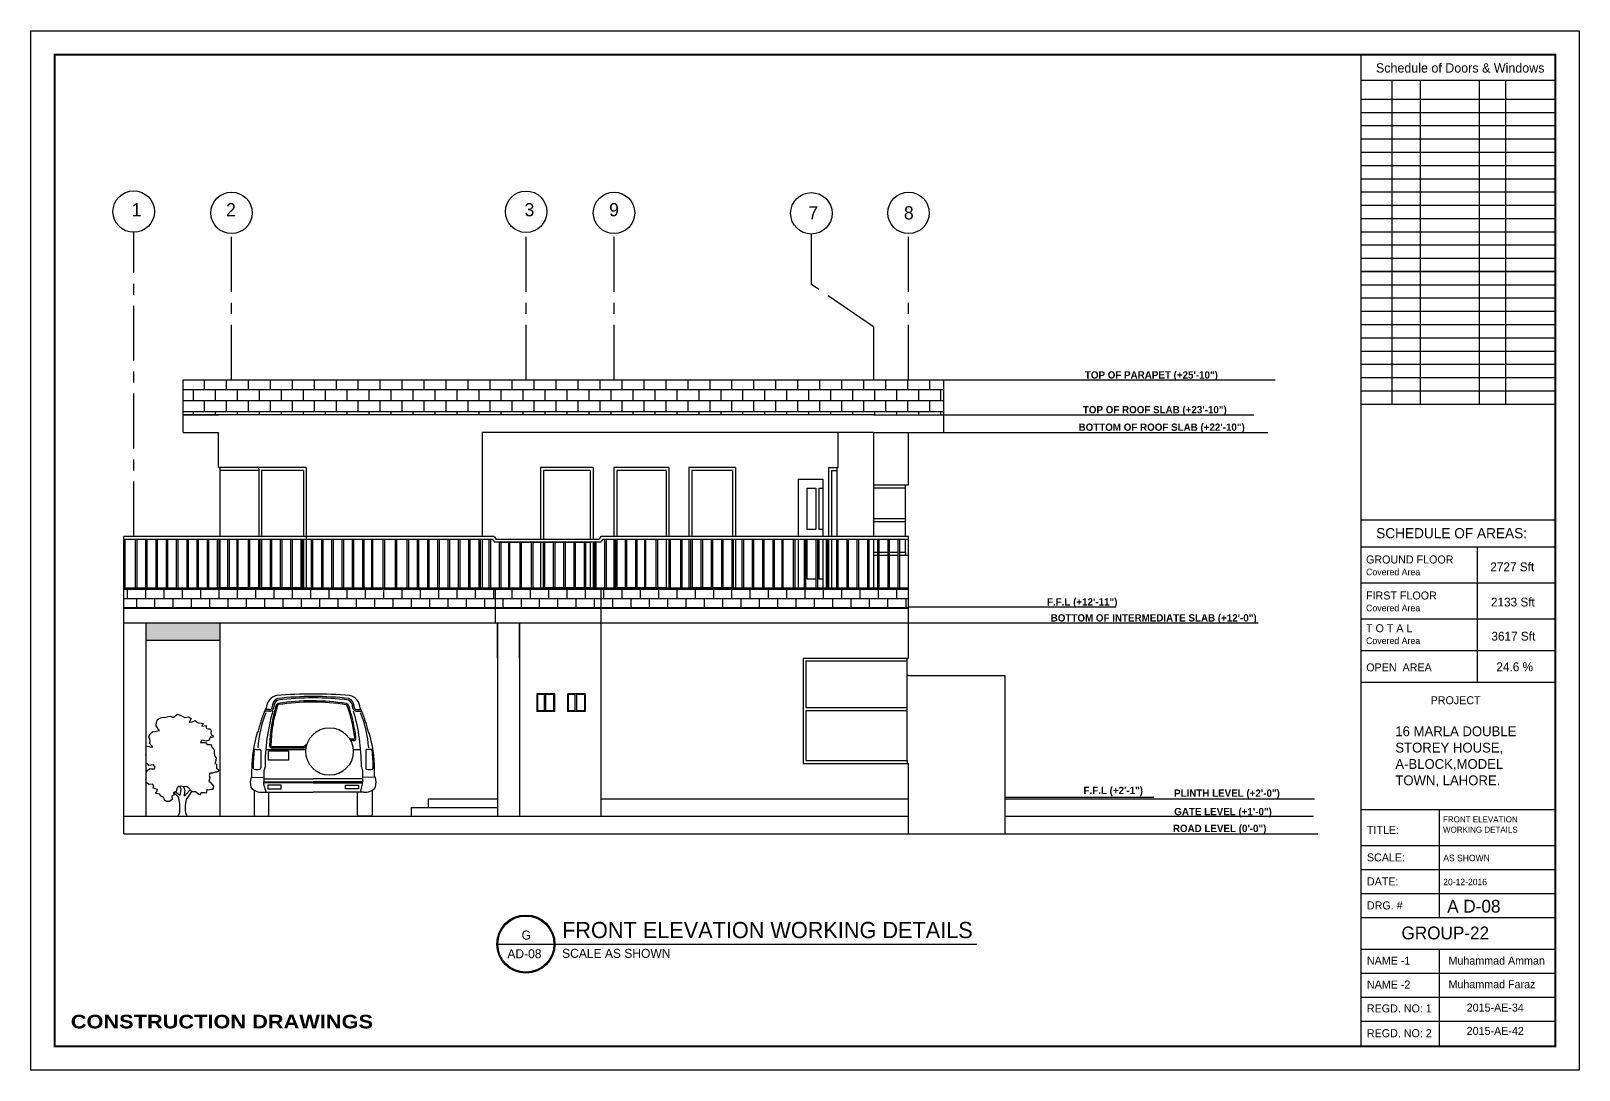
# Model space of a CAD drawing. Extents: x 10753 to 18704, y -5361 to 1140.
# Drawn here: x 10753 to 11810, y -5361 to -4652 of the extents above; entities that cross this region are included whole.
import ezdxf
from ezdxf.enums import TextEntityAlignment as Align

# ---------------------------------------------------------------- set-up
doc = ezdxf.new("R2010")
doc.units = 0
doc.header["$LTSCALE"] = 30
doc.header["$MEASUREMENT"] = 0
doc.linetypes.add('CENTER', pattern=[2, 1.25, -0.25, 0.25, -0.25])
doc.layers.get('0').update_dxf_attribs({"linetype": 'CONTINUOUS'})
for name, color, linetype in [('DIM', 6, 'CONTINUOUS'), ('DOOR', 4, 'CONTINUOUS'), ('DW', 60, 'CONTINUOUS'), ('furniture', 9, 'CONTINUOUS'), ('LAYER2', 132, 'CONTINUOUS'), ('P02', 7, 'CONTINUOUS'), ('SEAL', 1, 'CONTINUOUS'), ('SLINE', 3, 'CONTINUOUS'), ('WALL', 2, 'CONTINUOUS'), ('WINDOW', 5, 'CONTINUOUS'), ('WL', 9, 'CONTINUOUS'), ('XL', 4, 'CENTER')]:
    doc.layers.add(name, color=color, linetype=linetype)
doc.styles.add('EE', font='eurr____.ttf')
doc.styles.add('ROMAND', font='stylu.ttf', dxfattribs={"height": 2})
doc.styles.add('SEAL TEXT', font='stylu.ttf', dxfattribs={"height": 6})
doc.styles.add('SMALL-DIM', font='stylu.ttf', dxfattribs={"height": 2})
doc.styles.add('STYLE3', font='ariblk.ttf', dxfattribs={"height": 1})
doc.styles.add('Work Dim', font='stylu.ttf', dxfattribs={"height": 4})

msp = doc.modelspace()

# ---------------------------------------------------------------- hatches: boundary and pattern name
at = {"layer": 'DW'}
h = msp.add_hatch(dxfattribs=at)
h.set_pattern_fill('BRICK', color=0, scale=30)
h.set_pattern_definition([(0, (-2380.963, -6314.268), (0, 7.5), []), (90, (-2380.963, -6314.268), (-15, 9e-16), [7.5, -7.5]), (90, (-2373.463, -6314.268), (-15, 9e-16), [-7.5, 7.5])])
h.paths.add_polyline_path([(10857.04458, -4890.00771), (10857.04458, -4914.00771), (10881.04458, -4914.00771), (11304.00308, -4914.00771), (11328.04458, -4914.00771), (11352.04458, -4914.00771), (11376.04458, -4914.00771), (11376.04458, -4890.00771), (11352.04458, -4890.00771)])
h = msp.add_hatch(dxfattribs=at)
h.set_pattern_fill('BRICK', color=0, scale=25)
h.set_pattern_definition([(0, (-2380.9626, -6314.268), (0, 6.25), []), (90, (-2380.963, -6314.268), (-12.5, 8e-16), [6.25, -6.25]), (90, (-2374.713, -6314.268), (-12.5, 8e-16), [-6.25, 6.25])])
h.paths.add_polyline_path([(11070.04458, -5032.00771), (10816.54458, -5032.00771), (10816.54458, -5046.00771), (11070.04458, -5046.00771)])
h.paths.add_polyline_path([(11142.04458, -5032.00771), (11070.04458, -5032.00771), (11070.04458, -5046.00771), (11142.04458, -5046.00771)])
h.paths.add_polyline_path([(11352.04458, -5032.00771), (11142.04458, -5032.00771), (11142.04458, -5046.00771), (11352.04458, -5046.00771)])
h = msp.add_hatch(color=4, dxfattribs=at)
h.dxf.hatch_style = 1
h.paths.add_polyline_path([(10831.54458, -5056.00771), (10831.54458, -5068.00771), (10882.04458, -5068.00771), (10882.04458, -5056.00771)])

# ---------------------------------------------------------------- linework, layer by layer
msp.add_line((10882.04458, -5068.00771), (10831.54458, -5068.00771))
at = {"layer": 'DIM'}
for p, q in [((11376.04458, -4890.01221), (11602.11509, -4890.01221)), ((11376.04458, -4914.01221), (11587.54963, -4914.01221)), ((11376.04458, -4926.00665), (11597.10816, -4926.01221)), ((11352.04458, -5045.01221), (11493.48249, -5045.01221)), ((11352.04458, -5056.01221), (11525.16956, -5056.01221)), ((11525.16956, -5056.01221), (11590.67801, -5056.01221)), ((11418.04458, -5175.01221), (11519.46421, -5175.01221)), ((11418.04458, -5176.01221), (11628.97698, -5176.01221)), ((11418.04458, -5188.01371), (11628.39823, -5188.01371)), ((11418.04458, -5200.00771), (11631.2872, -5200.01221))]:
    msp.add_line(p, q, dxfattribs=at)
at = {"layer": 'DOOR'}
for p, q in [((11276.71657, -4958.00771), (11293.60947, -4958.00771)), ((11276.71657, -4958.00771), (11276.71657, -4997.00771)), ((11282.71657, -4964.00771), (11288.74337, -4964.00771)), ((11282.71657, -4964.00771), (11282.71657, -4992.00771)), ((11288.74337, -4964.00771), (11288.74337, -4992.00771)), ((11290.74337, -4964.00771), (11293.60947, -4964.00771)), ((11290.74337, -4964.00771), (11290.74337, -4992.00771)), ((11293.60947, -4958.00771), (11293.60947, -4997.00771)), ((11282.71657, -4992.00771), (11288.74337, -4992.00771)), ((11290.74337, -4992.00771), (11293.60947, -4992.00771)), ((11276.71657, -4999.00771), (11276.71657, -5032.00771)), ((11282.71657, -4999.00771), (11282.71657, -5026.00771)), ((11288.74337, -4999.00771), (11288.74337, -5026.00771)), ((11290.74337, -4999.00771), (11290.74337, -5026.00771)), ((11293.60947, -4999.00771), (11293.60947, -5032.00771)), ((11282.71657, -5026.00771), (11288.74337, -5026.00771)), ((11290.74337, -5026.00771), (11293.60947, -5026.00771))]:
    msp.add_line(p, q, dxfattribs=at)
at = {"layer": 'DOOR', "color": 3}
for centre in [(10823.27282, -4775.26707), (10890.04458, -4776.14526), (11091.04458, -4775.38177), (11151.04458, -4776.14526), (11285.71815, -4776.44878), (11352.04458, -4776.14526)]:
    msp.add_circle(centre, 14.14027, dxfattribs=at)
at = {"layer": 'DW', "color": 60}
for p, q in [((10857.04458, -4890.00771), (11352.04458, -4890.00771)), ((10857.04458, -4926.00771), (10857.04458, -4890.00771)), ((11376.04458, -4926.00771), (11376.04458, -4890.00771)), ((11304.00308, -4914.00771), (10857.04458, -4914.00771)), ((11328.04458, -4914.00771), (11304.00308, -4914.00771)), ((11328.04458, -4914.00771), (11352.04458, -4914.00771)), ((11352.04458, -4914.00771), (11376.04458, -4914.00771)), ((10857.04458, -4926.00771), (10881.04458, -4926.00771)), ((10881.04458, -4950.00771), (10881.04458, -4926.00771)), ((11061.06484, -4926.00771), (11061.06484, -4997.00771)), ((11304.00308, -4926.00771), (11061.06484, -4926.00771)), ((11304.00308, -4950.00771), (11304.00308, -4926.00771)), ((11328.04458, -4926.00771), (11304.00308, -4926.00771)), ((11328.04458, -4926.00771), (11328.04458, -4997.00771)), ((11328.04458, -4926.00771), (11352.04458, -4926.00771)), ((11352.04458, -4926.00771), (11376.04458, -4926.00771)), ((11352.04458, -4962.00771), (11352.04458, -4926.00771)), ((10941.04458, -4950.00771), (10881.04458, -4950.00771)), ((10941.04458, -4950.00771), (10941.04458, -5032.00771)), ((10816.54458, -5056.00771), (10816.54458, -5032.00771)), ((11070.04458, -5032.00771), (11070.04458, -5050.90194)), ((11142.04458, -5032.00771), (11142.04458, -5056.00771)), ((10816.54458, -5200.00771), (10816.54458, -5056.00771)), ((10816.54458, -5056.00771), (11352.04458, -5056.00771)), ((10831.54458, -5056.00771), (10831.54458, -5188.00771)), ((10882.04458, -5056.00771), (10882.04458, -5188.00771)), ((11070.04458, -5050.90194), (11070.04458, -5056.00771)), ((11071.55307, -5056.00771), (11071.55307, -5188.00771)), ((11071.55307, -5080.00771), (11071.55307, -5056.00771)), ((11086.54458, -5056.00771), (11086.54458, -5188.00771)), ((11086.54458, -5080.00771), (11086.54458, -5056.00771)), ((11142.04458, -5056.00771), (11142.04458, -5080.00771)), ((11352.04458, -5080.00771), (11352.04458, -5056.00771)), ((11142.04458, -5068.00771), (11142.04458, -5188.00771)), ((11280.04458, -5080.00771), (11352.04458, -5080.00771)), ((11280.04458, -5080.00771), (11280.04458, -5140.00771)), ((11352.04458, -5092.00771), (11418.04458, -5092.00771)), ((11418.04458, -5200.00771), (11418.04458, -5092.00771)), ((11280.04458, -5152.00771), (11352.04458, -5152.00771)), ((11351.04458, -5150.00771), (11351.04458, -5152.00771)), ((11352.04458, -5200.00771), (11352.04458, -5152.00771)), ((11024.52063, -5176.00771), (11071.55307, -5176.00771)), ((11024.52063, -5182.00771), (11024.52063, -5176.00771)), ((11142.04458, -5176.00771), (11352.04458, -5176.00771)), ((11012.6025, -5182.00771), (11071.55307, -5182.00771)), ((11012.6025, -5182.00771), (11012.6025, -5188.00771)), ((10816.54458, -5188.00771), (11352.04458, -5188.00771)), ((10816.54458, -5200.00771), (11418.04458, -5200.00771))]:
    msp.add_line(p, q, dxfattribs=at)
at = {"layer": 'DW', "color": 2}
for p, q in [((11352.04458, -4890.00771), (11376.04458, -4890.00771)), ((10857.04458, -4914.00771), (10881.04458, -4914.00771)), ((11297.43838, -4950.00771), (11297.43838, -4997.00771)), ((11297.43838, -4950.00771), (11304.00308, -4950.00771)), ((11352.04458, -4962.00771), (11328.04458, -4962.00771)), ((11061.06484, -4999.00771), (11061.06484, -5032.00771)), ((11102.84841, -5001.00771), (11102.84841, -5032.00771)), ((11188.54927, -4999.00771), (11188.54927, -5032.00771)), ((11231.99818, -4999.00771), (11231.99818, -5032.00771)), ((11233.99818, -4999.00771), (11233.99818, -5032.00771)), ((11297.43838, -4999.00771), (11297.43838, -5032.00771)), ((11328.04458, -4999.00771), (11328.04458, -5032.00771)), ((11331.04962, -5010.00771), (11328.04458, -5010.00771)), ((11338.04962, -5010.00771), (11332.04962, -5010.00771)), ((11345.04962, -5010.00771), (11339.04962, -5010.00771)), ((11352.04458, -5010.00771), (11346.04962, -5010.00771)), ((11352.04458, -5056.00771), (11352.04458, -5010.00771)), ((10816.54458, -5032.00771), (11352.04458, -5032.00771)), ((10908.54458, -5032.00771), (10882.04458, -5032.00771)), ((10939.04458, -5032.00771), (10910.54458, -5032.00771)), ((11134.69502, -5032.00771), (11102.84841, -5032.00771)), ((11186.54927, -5032.00771), (11153.00221, -5032.00771)), ((11231.99818, -5032.00771), (11204.06038, -5032.00771)), ((11299.43838, -5032.00771), (11303.00308, -5032.00771)), ((10816.54458, -5046.00771), (11352.04458, -5046.00771)), ((11280.04458, -5140.00771), (11280.04458, -5152.00771))]:
    msp.add_line(p, q, dxfattribs=at)
at = {"layer": 'DW'}
msp.add_line((11352.04458, -5092.00771), (11351.04458, -5092.00771), dxfattribs=at)
at = {"layer": 'furniture'}
for p, q in [((10912.45835, -5116.44421), (10913.66949, -5114.17065)), ((10915.96581, -5116.16978), (10912.60454, -5116.16978)), ((10916.04202, -5115.15474), (10913.14526, -5115.15474)), ((10975.47092, -5115.15474), (10978.36768, -5115.15474)), ((10975.54713, -5116.16978), (10978.9084, -5116.16978)), ((10979.05459, -5116.44421), (10977.84345, -5114.17065)), ((10907.5471, -5131.33953), (10908.08261, -5130.60626)), ((10983.96584, -5131.33953), (10983.43033, -5130.60626)), ((10906.52884, -5142.42107), (10909.27485, -5142.42107)), ((10909.91785, -5143.24225), (10909.91785, -5155.05396)), ((10913.36746, -5142.42107), (10940.78971, -5142.42107)), ((10915.2596, -5143.30634), (10928.94126, -5143.30634)), ((10915.2596, -5149.66941), (10915.2596, -5143.30634)), ((10939.0647, -5140.65566), (10917.70618, -5140.65566)), ((10939.0647, -5141.50152), (10917.70618, -5141.50152)), ((10928.94126, -5143.30634), (10928.94126, -5149.66941)), ((10941.55649, -5138.70455), (10939.63066, -5140.43842)), ((10941.13215, -5140.22477), (10940.19663, -5141.06704)), ((10973.24767, -5135.49284), (10970.79029, -5135.49284)), ((10973.24768, -5136.3387), (10971.2633, -5136.3387)), ((10973.03164, -5142.42107), (10978.14547, -5142.42107)), ((10981.59509, -5143.24225), (10981.59509, -5155.05396)), ((10984.9841, -5142.42107), (10982.23809, -5142.42107)), ((10912.86296, -5154.20977), (10912.05023, -5157.05885)), ((10928.94126, -5149.66941), (10915.2596, -5149.66941)), ((10978.64998, -5154.20977), (10979.46271, -5157.05885)), ((10903.32869, -5161.40345), (10912.05023, -5161.45227)), ((10903.9348, -5161.45227), (10903.9348, -5155.89101)), ((10912.05023, -5157.05885), (10912.05023, -5162.10593)), ((10912.05023, -5162.10593), (10912.05023, -5164.43817)), ((10912.05023, -5162.57699), (10945.75647, -5162.57699)), ((10912.12121, -5166.19498), (10912.05023, -5164.43817)), ((10912.05023, -5164.43817), (10945.75647, -5164.43817)), ((10945.75647, -5165.10665), (10912.05023, -5165.10665)), ((10979.46271, -5162.57699), (10945.75647, -5162.57699)), ((10979.46271, -5164.43817), (10945.75647, -5164.43817)), ((10945.75647, -5165.10665), (10979.46271, -5165.10665)), ((10979.39173, -5166.19498), (10979.46271, -5164.43817)), ((10979.46271, -5157.05885), (10979.46271, -5162.10593)), ((10988.18425, -5161.40345), (10979.46271, -5161.45227)), ((10979.46271, -5162.10593), (10979.46271, -5164.43817)), ((10987.57814, -5161.45227), (10987.57814, -5155.89101)), ((10905.45667, -5170.13736), (10905.45667, -5186.99267)), ((10911.41505, -5171.54785), (10945.75647, -5171.54785)), ((10913.56501, -5171.54785), (10912.12121, -5166.19498)), ((10923.80096, -5166.86022), (10914.89231, -5166.86022)), ((10914.89231, -5166.86022), (10914.89231, -5169.18506)), ((10914.89231, -5169.18506), (10923.80096, -5169.18506)), ((10915.51936, -5186.99267), (10915.51936, -5171.54785)), ((10923.80096, -5169.18506), (10923.80096, -5166.86022)), ((10980.09789, -5171.54785), (10945.75647, -5171.54785)), ((10967.71197, -5166.86022), (10976.62063, -5166.86022)), ((10967.71197, -5169.18506), (10967.71197, -5166.86022)), ((10976.62063, -5169.18506), (10967.71197, -5169.18506)), ((10975.99357, -5186.99267), (10975.99357, -5171.54785)), ((10976.62063, -5166.86022), (10976.62063, -5169.18506)), ((10977.94793, -5171.54785), (10979.39173, -5166.19498)), ((10986.05627, -5170.13736), (10986.05627, -5186.99267)), ((10906.47171, -5188.00771), (10914.50433, -5188.00771)), ((10985.04123, -5188.00771), (10977.00861, -5188.00771))]:
    msp.add_line(p, q, dxfattribs=at)
msp.add_circle((10956.91068, -5143.80971), 16.18066, dxfattribs=at)
for centre, radius, start, end in [((10922.6623, -5114.48576), 8.99833, 101.276046, 177.993144), ((11013.64828, -5141.72995), 97.65304, 162.375529, 178.853449), ((11013.64828, -5141.72995), 96.80718, 162.375529, 178.85345), ((10923.77997, -5113.15083), 5.95009, 113.329719, 182.574567), ((10923.77997, -5113.15083), 4.93506, 114.974471, 182.114875), ((10922.19125, -5112.67508), 1.69173, 98.876945, 162.375529), ((10941.75178, -5317.75177), 213.11292, 88.916151, 95.614263), ((10922.19125, -5112.67508), 0.84586, 98.87692799, 162.375529), ((10946.11597, -5317.57914), 211.33938, 90.089626, 96.709622), ((10946.11597, -5317.57914), 210.32435, 90.089626, 96.66735), ((10944.77146, -5257.24989), 148.01925, 80.792038, 98.876945), ((10944.77146, -5257.24989), 147.17338, 80.79204, 98.876944), ((10945.39697, -5317.57914), 210.32435, 83.33265, 89.910374), ((10945.39697, -5317.57914), 211.33938, 83.290378, 89.910374), ((10949.76116, -5317.75177), 213.11292, 84.385737, 91.083849), ((10968.18655, -5112.80794), 0.84586, 18.995504, 80.792201), ((10968.18655, -5112.80794), 1.69173, 18.995666, 80.791925), ((10865.90774, -5148.01671), 109.01523, 7.099913, 18.995665), ((10865.90774, -5148.01671), 109.8611, 7.099912, 18.995666), ((10967.73297, -5113.15083), 4.93506, 357.885125, 65.025529), ((10967.73297, -5113.15083), 5.95009, 357.425433, 66.670281), ((10968.85064, -5114.48576), 8.99833, 2.006856, 78.723954), ((10986.022, -5146.60472), 78.29847, 158.094826, 176.164364), ((11008.12062, -5153.75865), 102.68222, 158.691014, 166.969119), ((11052.05291, -5154.26135), 139.18996, 164.128311, 179.978767), ((10916.30562, -5113.63223), 2.5602, 262.372667, 6.713087), ((10916.30562, -5113.63223), 1.54516, 260.177236, 7.965534), ((10975.20731, -5113.63223), 2.5602, 173.286913, 277.627333), ((10839.46003, -5154.26135), 139.18996, 0.021233, 15.871689), ((10975.20731, -5113.63223), 1.54516, 172.034466, 279.822764), ((10905.49094, -5146.60472), 78.29847, 3.835636, 21.905174), ((10883.39232, -5153.75865), 102.68222, 13.030881, 21.308986), ((10985.85, -5155.40186), 81.91666, 162.917909, 180.342138), ((10905.66294, -5155.40186), 81.91666, 359.657862, 17.082091), ((11011.64104, -5155.59833), 106.8833, 173.308371, 179.688266), ((10906.32597, -5143.24225), 0.84586, 76.123426, 173.308565), ((10909.07199, -5143.24225), 0.84586, 0, 76.123426), ((10917.70618, -5139.80979), 1.69173, 178.853384, 270), ((10917.70618, -5139.80979), 0.84586, 178.853438, 270), ((10939.0647, -5139.80979), 0.84586, 270.000006, 311.99751001), ((10939.0647, -5139.80979), 1.69173, 270, 311.997504), ((10973.24768, -5134.64698), 0.84586, 269.999902, 7.099913), ((10973.24768, -5134.64698), 1.69173, 270, 7.099844), ((10982.44095, -5143.24225), 0.84586, 103.876574, 180), ((10985.18697, -5143.24225), 0.84586, 6.691435, 103.876574), ((10879.87189, -5155.59833), 106.8833, 0.311734, 6.691629), ((10905.60518, -5155.0214), 0.84586, 179.688266, 251.073132), ((10909.07199, -5155.05396), 0.84586, 287.850672, 0), ((10982.44095, -5155.05396), 0.84586, 180, 252.149328), ((10985.90776, -5155.0214), 0.84586, 288.926868, 0.311734), ((10915.72903, -5164.97182), 12.90355, 163.946106, 193.914923), ((10907.38756, -5149.82347), 6.3409, 251.073125, 287.850665), ((10984.12538, -5149.82347), 6.3409, 252.149335, 288.926875), ((10975.78391, -5164.97182), 12.90355, 346.085077, 16.053894), ((10910.42177, -5162.45349), 9.14844, 217.91293, 276.23311), ((10981.09117, -5162.45349), 9.14844, 263.76689, 322.08707), ((10906.47171, -5186.99267), 1.01504, 180, 270), ((10914.50433, -5186.99267), 1.01504, 270, 0), ((10977.00861, -5186.99267), 1.01504, 180, 270), ((10985.04123, -5186.99267), 1.01504, 270, 0)]:
    msp.add_arc(centre, radius, start, end, dxfattribs=at)
at = {"layer": 'LAYER2', "color": 3}
for p, q in [((10908.54598, -4997.00771), (10816.54458, -4997.00771)), ((10816.54458, -4999.00771), (10816.54458, -4997.00771)), ((10908.54598, -4999.00771), (10816.54458, -4999.00771)), ((10816.54458, -5032.00771), (10816.54458, -4999.00771)), ((10817.54458, -5032.00771), (10817.54458, -4999.00771)), ((10824.54458, -5032.00771), (10824.54458, -4999.00771)), ((10825.54458, -5032.00771), (10825.54458, -4999.00771)), ((10831.54458, -5032.00771), (10831.54458, -4999.00771)), ((10832.54458, -5032.00771), (10832.54458, -4999.00771)), ((10838.54458, -5032.00771), (10838.54458, -4999.00771)), ((10839.54458, -5032.00771), (10839.54458, -4999.00771)), ((10845.54458, -5032.00771), (10845.54458, -4999.00771)), ((10846.54458, -5032.00771), (10846.54458, -4999.00771)), ((10852.54458, -5032.00771), (10852.54458, -4999.00771)), ((10853.54458, -5032.00771), (10853.54458, -4999.00771)), ((10859.63408, -5032.00771), (10859.63408, -4999.00771)), ((10860.63408, -5032.00771), (10860.63408, -4999.00771)), ((10866.54458, -5032.00771), (10866.54458, -4999.00771)), ((10867.54458, -5032.00771), (10867.54458, -4999.00771)), ((10873.54458, -5032.00771), (10873.54458, -4999.00771)), ((10874.54458, -5032.00771), (10874.54458, -4999.00771)), ((10880.54458, -5032.00771), (10880.54458, -4999.00771)), ((10881.54458, -5032.00771), (10881.54458, -4999.00771)), ((10887.54458, -5032.00771), (10887.54458, -4999.00771)), ((10888.54458, -5032.00771), (10888.54458, -4999.00771)), ((10893.61601, -4999.00771), (10893.61601, -5032.00771)), ((10894.54458, -5032.00771), (10894.54458, -4999.00771)), ((10901.54458, -5032.00771), (10901.54458, -4999.00771)), ((10902.54458, -5032.00771), (10902.54458, -4999.00771)), ((11061.06624, -4997.00771), (10908.54598, -4997.00771)), ((10908.54598, -4999.00771), (10908.54598, -5032.00771)), ((11001.9172, -4999.00771), (10908.54598, -4999.00771)), ((10909.54598, -5032.00771), (10909.54598, -4999.00771)), ((10910.54458, -4999.00771), (10910.54458, -5032.00771)), ((10916.54598, -5032.00771), (10916.54598, -4999.00771)), ((10917.54598, -5032.00771), (10917.54598, -4999.00771)), ((10923.54598, -5032.00771), (10923.54598, -4999.00771)), ((10924.54598, -5032.00771), (10924.54598, -4999.00771)), ((10930.54598, -5032.00771), (10930.54598, -4999.00771)), ((10931.54598, -5032.00771), (10931.54598, -4999.00771)), ((10937.54598, -5032.00771), (10937.54598, -4999.00771)), ((10938.54598, -5032.00771), (10938.54598, -4999.00771)), ((10944.54598, -5032.00771), (10944.54598, -4999.00771)), ((10945.54598, -5032.00771), (10945.54598, -4999.00771)), ((10951.63548, -5032.00771), (10951.63548, -4999.00771)), ((10952.63548, -5032.00771), (10952.63548, -4999.00771)), ((10958.54598, -5032.00771), (10958.54598, -4999.00771)), ((10959.54598, -5032.00771), (10959.54598, -4999.00771)), ((10965.54598, -5032.00771), (10965.54598, -4999.00771)), ((10966.54598, -5032.00771), (10966.54598, -4999.00771)), ((10972.54598, -5032.00771), (10972.54598, -4999.00771)), ((10973.54598, -5032.00771), (10973.54598, -4999.00771)), ((10979.54598, -5032.00771), (10979.54598, -4999.00771)), ((10980.54598, -5032.00771), (10980.54598, -4999.00771)), ((10985.61741, -4999.00771), (10985.61741, -5032.00771)), ((10986.54598, -5032.00771), (10986.54598, -4999.00771)), ((10993.54598, -5032.00771), (10993.54598, -4999.00771)), ((10994.54598, -5032.00771), (10994.54598, -4999.00771)), ((11069.30789, -4997.00771), (11001.9172, -4997.00771)), ((11068.19897, -4999.00771), (11001.9172, -4999.00771)), ((11001.9172, -5032.00771), (11001.9172, -4999.00771)), ((11002.9172, -5032.00771), (11002.9172, -4999.00771)), ((11009.9172, -5032.00771), (11009.9172, -4999.00771)), ((11010.9172, -5032.00771), (11010.9172, -4999.00771)), ((11016.9172, -5032.00771), (11016.9172, -4999.00771)), ((11017.9172, -5032.00771), (11017.9172, -4999.00771)), ((11023.9172, -5032.00771), (11023.9172, -4999.00771)), ((11024.9172, -5032.00771), (11024.9172, -4999.00771)), ((11030.9172, -5032.00771), (11030.9172, -4999.00771)), ((11031.9172, -5032.00771), (11031.9172, -4999.00771)), ((11037.9172, -5032.00771), (11037.9172, -4999.00771)), ((11038.9172, -5032.00771), (11038.9172, -4999.00771)), ((11045.00669, -5032.00771), (11045.00669, -4999.00771)), ((11046.00669, -5032.00771), (11046.00669, -4999.00771)), ((11051.9172, -5032.00771), (11051.9172, -4999.00771)), ((11052.9172, -5032.00771), (11052.9172, -4999.00771)), ((11058.9172, -5032.00771), (11058.9172, -4999.00771)), ((11059.9172, -5032.00771), (11059.9172, -4999.00771)), ((11065.9172, -5032.00771), (11065.9172, -4999.00771)), ((11066.9172, -5032.00771), (11066.9172, -4999.00771)), ((11068.19897, -4999.00771), (11068.86065, -5000.06715)), ((11068.86065, -5000.06715), (11069.44807, -5001.00771)), ((11069.30789, -4997.00771), (11070.55699, -4999.00771)), ((11141.90581, -5001.00771), (11069.44807, -5001.00771)), ((11140.79689, -4999.00771), (11070.55699, -4999.00771)), ((11072.9172, -5032.00771), (11072.9172, -5001.00771)), ((11072.9172, -5001.00771), (11134.69642, -5001.00771)), ((11073.9172, -5032.00771), (11073.9172, -5001.00771)), ((11078.98862, -5001.00771), (11078.98862, -5032.00771)), ((11079.9172, -5032.00771), (11079.9172, -5001.00771)), ((11086.9172, -5032.00771), (11086.9172, -5001.00771)), ((11087.9172, -5032.00771), (11087.9172, -5001.00771)), ((11094.83376, -5032.00771), (11094.83376, -5001.00771)), ((11095.83376, -5032.00771), (11095.83376, -5001.00771)), ((11102.83376, -5032.00771), (11102.83376, -5001.00771)), ((11103.83376, -5032.00771), (11103.83376, -5001.00771)), ((11109.83376, -5032.00771), (11109.83376, -5001.00771)), ((11110.83376, -5032.00771), (11110.83376, -5001.00771)), ((11116.83376, -5032.00771), (11116.83376, -5001.00771)), ((11117.83376, -5032.00771), (11117.83376, -5001.00771)), ((11123.83376, -5032.00771), (11123.83376, -5001.00771)), ((11124.83376, -5032.00771), (11124.83376, -5001.00771)), ((11130.83376, -5032.00771), (11130.83376, -5001.00771)), ((11131.83376, -5032.00771), (11131.83376, -5001.00771)), ((11137.92326, -5032.00771), (11137.92326, -5001.00771)), ((11138.92326, -5032.00771), (11138.92326, -5001.00771)), ((11142.04598, -4997.00771), (11140.79689, -4999.00771)), ((11142.49323, -5000.06715), (11141.90581, -5001.00771)), ((11188.55067, -4997.00771), (11142.04598, -4997.00771)), ((11143.1549, -4999.00771), (11142.49323, -5000.06715)), ((11188.55067, -4999.00771), (11143.1549, -4999.00771)), ((11144.83376, -5032.00771), (11144.83376, -4999.00771)), ((11145.83376, -5032.00771), (11145.83376, -4999.00771)), ((11151.83376, -5032.00771), (11151.83376, -4999.00771)), ((11152.83376, -5032.00771), (11152.83376, -4999.00771)), ((11158.83376, -5032.00771), (11158.83376, -4999.00771)), ((11159.83376, -5032.00771), (11159.83376, -4999.00771)), ((11165.83376, -5032.00771), (11165.83376, -4999.00771)), ((11166.83376, -5032.00771), (11166.83376, -4999.00771)), ((11171.90519, -4999.00771), (11171.90519, -5032.00771)), ((11172.83376, -5032.00771), (11172.83376, -4999.00771)), ((11179.83376, -5032.00771), (11179.83376, -4999.00771)), ((11180.83376, -5032.00771), (11180.83376, -4999.00771)), ((11297.43978, -4997.00771), (11188.55067, -4997.00771)), ((11188.55067, -4999.00771), (11188.55067, -5032.00771)), ((11281.04962, -4999.00771), (11188.55067, -4999.00771)), ((11189.55067, -5032.00771), (11189.55067, -4999.00771)), ((11196.55067, -5032.00771), (11196.55067, -4999.00771)), ((11197.55067, -5032.00771), (11197.55067, -4999.00771)), ((11203.55067, -5032.00771), (11203.55067, -4999.00771)), ((11204.55067, -5032.00771), (11204.55067, -4999.00771)), ((11210.55067, -5032.00771), (11210.55067, -4999.00771)), ((11211.55067, -5032.00771), (11211.55067, -4999.00771)), ((11217.55067, -5032.00771), (11217.55067, -4999.00771)), ((11218.55067, -5032.00771), (11218.55067, -4999.00771)), ((11224.55067, -5032.00771), (11224.55067, -4999.00771)), ((11225.55067, -5032.00771), (11225.55067, -4999.00771)), ((11231.64017, -5032.00771), (11231.64017, -4999.00771)), ((11232.64017, -5032.00771), (11232.64017, -4999.00771)), ((11238.55067, -5032.00771), (11238.55067, -4999.00771)), ((11239.55067, -5032.00771), (11239.55067, -4999.00771)), ((11245.55067, -5032.00771), (11245.55067, -4999.00771)), ((11246.55067, -5032.00771), (11246.55067, -4999.00771)), ((11252.55067, -5032.00771), (11252.55067, -4999.00771)), ((11253.55067, -5032.00771), (11253.55067, -4999.00771)), ((11259.55067, -5032.00771), (11259.55067, -4999.00771)), ((11260.55067, -5032.00771), (11260.55067, -4999.00771)), ((11265.6221, -4999.00771), (11265.6221, -5032.00771)), ((11266.55067, -5032.00771), (11266.55067, -4999.00771)), ((11273.55067, -5032.00771), (11273.55067, -4999.00771)), ((11274.55067, -5032.00771), (11274.55067, -4999.00771)), ((11352.04598, -4997.00771), (11281.04962, -4997.00771)), ((11352.04598, -4999.00771), (11281.04962, -4999.00771)), ((11281.04962, -5032.00771), (11281.04962, -4999.00771)), ((11282.04962, -5032.00771), (11282.04962, -4999.00771)), ((11289.04962, -5032.00771), (11289.04962, -4999.00771)), ((11290.04962, -5032.00771), (11290.04962, -4999.00771)), ((11296.04962, -5032.00771), (11296.04962, -4999.00771)), ((11297.04962, -5032.00771), (11297.04962, -4999.00771)), ((11303.04962, -5032.00771), (11303.04962, -4999.00771)), ((11304.04962, -5032.00771), (11304.04962, -4999.00771)), ((11310.04962, -5032.00771), (11310.04962, -4999.00771)), ((11311.04962, -5032.00771), (11311.04962, -4999.00771)), ((11317.04962, -5032.00771), (11317.04962, -4999.00771)), ((11318.04962, -5032.00771), (11318.04962, -4999.00771)), ((11324.13912, -5032.00771), (11324.13912, -4999.00771)), ((11325.13912, -5032.00771), (11325.13912, -4999.00771)), ((11331.04962, -5032.00771), (11331.04962, -4999.00771)), ((11332.04962, -5032.00771), (11332.04962, -4999.00771)), ((11338.04962, -5032.00771), (11338.04962, -4999.00771)), ((11339.04962, -5032.00771), (11339.04962, -4999.00771)), ((11345.04962, -5032.00771), (11345.04962, -4999.00771)), ((11346.04962, -5032.00771), (11346.04962, -4999.00771)), ((11352.04598, -5032.00771), (11352.04598, -4997.00771)), ((10908.54598, -5032.00771), (10882.04598, -5032.00771)), ((10939.04598, -5032.00771), (10910.54598, -5032.00771)), ((11186.55067, -5032.00771), (11153.00361, -5032.00771)), ((11231.99957, -5032.00771), (11204.06178, -5032.00771)), ((11299.43978, -5032.00771), (11303.00448, -5032.00771))]:
    msp.add_line(p, q, dxfattribs=at)
at = {"layer": 'P02', "color": 3}
for p, q in [((10838.73744, -5123.89007), (10839.52526, -5121.90903)), ((10839.52526, -5121.90903), (10841.62551, -5120.82147)), ((10841.62551, -5120.82147), (10843.39681, -5120.47288)), ((10843.39681, -5120.47288), (10844.20089, -5120.567)), ((10844.20089, -5120.567), (10846.90753, -5119.97677)), ((10846.90753, -5119.97677), (10848.17652, -5119.59864)), ((10848.17652, -5119.59864), (10849.48658, -5120.19088)), ((10849.48658, -5120.19088), (10850.29249, -5120.5193)), ((10850.29249, -5120.5193), (10851.5897, -5119.4715)), ((10851.5897, -5119.4715), (10853.0867, -5118.28824)), ((10853.0867, -5118.28824), (10855.43774, -5119.30747)), ((10855.43774, -5119.30747), (10858.25947, -5120.5908)), ((10858.25947, -5120.5908), (10860.73339, -5120.20323)), ((10860.73339, -5120.20323), (10862.51571, -5121.26039)), ((10862.51571, -5121.26039), (10861.13197, -5124.08291)), ((10861.13197, -5124.08291), (10863.23693, -5123.59781)), ((10863.23693, -5123.59781), (10865.10472, -5122.74638)), ((10865.10472, -5122.74638), (10867.2254, -5124.2695)), ((10833.66007, -5133.77071), (10834.58177, -5131.78862)), ((10834.37578, -5135.40525), (10833.66007, -5133.77071)), ((10834.58177, -5131.78862), (10835.97652, -5130.37186)), ((10835.97652, -5130.37186), (10837.48163, -5130.22618)), ((10837.48163, -5130.22618), (10838.78514, -5129.98167)), ((10838.62295, -5126.36792), (10838.73744, -5123.89007)), ((10839.46967, -5127.63324), (10838.62295, -5126.36792)), ((10838.78514, -5129.98167), (10840.8901, -5129.49657)), ((10840.28397, -5129.03271), (10839.46967, -5127.63324)), ((10840.8901, -5129.49657), (10840.28397, -5129.03271)), ((10867.2254, -5124.2695), (10869.43628, -5124.48649)), ((10869.43628, -5124.48649), (10870.74345, -5124.71057)), ((10870.74345, -5124.71057), (10869.82096, -5126.59224)), ((10869.82096, -5126.59224), (10872.62775, -5125.96776)), ((10872.62775, -5125.96776), (10872.74284, -5127.84131)), ((10872.74284, -5127.84131), (10874.05185, -5128.29968)), ((10874.05185, -5128.29968), (10875.45865, -5128.42255)), ((10875.73514, -5133.80944), (10874.90834, -5135.08786)), ((10875.45865, -5128.42255), (10876.03761, -5129.68997)), ((10877.01147, -5134.36847), (10875.73514, -5133.80944)), ((10876.03761, -5129.68997), (10875.95004, -5131.3308)), ((10875.95004, -5131.3308), (10876.19167, -5132.26613)), ((10876.19167, -5132.26613), (10877.47088, -5133.19334)), ((10877.47088, -5133.19334), (10877.01147, -5134.36847)), ((10831.55946, -5139.923), (10832.40426, -5140.10682)), ((10831.86566, -5143.99383), (10831.72261, -5142.82342)), ((10831.87484, -5145.16529), (10831.86566, -5143.99383)), ((10832.40426, -5140.10682), (10833.71143, -5140.33089)), ((10833.71143, -5140.33089), (10835.22127, -5140.78768)), ((10834.03067, -5138.35352), (10834.38784, -5136.94488)), ((10835.5821, -5139.84763), (10834.03067, -5138.35352)), ((10834.38784, -5136.94488), (10834.37578, -5135.40525)), ((10835.22127, -5140.78768), (10836.29048, -5140.545)), ((10836.29048, -5140.545), (10835.5821, -5139.84763)), ((10869.66084, -5136.06618), (10868.73651, -5137.71356)), ((10868.73651, -5137.71356), (10872.25011, -5137.58563)), ((10872.94565, -5136.64296), (10869.66084, -5136.06618)), ((10872.25011, -5137.58563), (10873.43258, -5138.98221)), ((10874.44998, -5136.39687), (10872.94565, -5136.64296)), ((10873.43258, -5138.98221), (10875.17382, -5139.06899)), ((10874.90834, -5135.08786), (10874.44998, -5136.39687)), ((10875.17382, -5139.06899), (10875.87487, -5138.8292)), ((10875.87487, -5138.8292), (10876.35367, -5140.13087)), ((10876.35367, -5140.13087), (10876.83038, -5141.16478)), ((10876.83038, -5141.16478), (10877.53693, -5141.62786)), ((10877.53693, -5141.62786), (10878.24898, -5142.79382)), ((10878.24898, -5142.79382), (10878.26287, -5144.56775)), ((10878.26287, -5144.56775), (10878.41221, -5146.54145)), ((10831.55946, -5146.24725), (10831.87484, -5145.16529)), ((10832.63092, -5151.95427), (10831.55946, -5151.6611)), ((10833.67951, -5153.35189), (10832.63092, -5151.95427)), ((10836.8563, -5152.95882), (10833.67951, -5153.35189)), ((10837.80631, -5154.59153), (10836.8563, -5152.95882)), ((10837.44653, -5155.66546), (10837.80631, -5154.59153)), ((10878.41221, -5146.54145), (10879.46368, -5148.30725)), ((10879.01423, -5150.75425), (10878.55482, -5151.92938)), ((10878.55482, -5151.92938), (10879.731, -5152.52268)), ((10879.46368, -5148.30725), (10879.01423, -5150.75425)), ((10879.731, -5152.52268), (10879.65155, -5155.20109)), ((10879.65155, -5155.20109), (10881.4004, -5156.25851)), ((10832.10367, -5161.56497), (10831.55946, -5161.36929)), ((10831.55946, -5162.89639), (10832.10367, -5161.56497)), ((10831.89795, -5165.21507), (10831.55946, -5164.55115)), ((10831.74407, -5158.38791), (10831.97207, -5157.58278)), ((10833.78146, -5166.37185), (10831.89795, -5165.21507)), ((10831.97207, -5157.58278), (10832.66656, -5156.50623)), ((10832.66656, -5156.50623), (10834.53278, -5155.45397)), ((10834.53278, -5155.45397), (10835.33685, -5155.54809)), ((10835.33685, -5155.54809), (10837.44653, -5155.66546)), ((10875.25163, -5161.8296), (10874.43217, -5164.04519)), ((10874.43217, -5164.04519), (10875.37485, -5164.74073)), ((10875.32715, -5158.64913), (10874.77099, -5160.29363)), ((10874.77099, -5160.29363), (10875.25163, -5161.8296)), ((10877.10107, -5158.63524), (10875.32715, -5158.64913)), ((10875.37485, -5164.74073), (10877.63859, -5167.43427)), ((10878.83603, -5157.91874), (10877.10107, -5158.63524)), ((10880.47686, -5158.0063), (10878.83603, -5157.91874)), ((10881.4004, -5156.25851), (10880.47686, -5158.0063)), ((10836.12333, -5166.21962), (10833.78146, -5166.37185)), ((10837.06889, -5167.28333), (10836.12333, -5166.21962)), ((10836.5109, -5168.69354), (10837.06889, -5167.28333)), ((10837.92216, -5169.38541), (10836.5109, -5168.69354)), ((10839.56587, -5169.84115), (10837.92216, -5169.38541)), ((10838.04721, -5172.53084), (10839.33708, -5170.54587)), ((10841.09667, -5172.97557), (10838.04721, -5172.53084)), ((10839.33708, -5170.54587), (10839.56587, -5169.84115)), ((10841.47402, -5174.14415), (10841.09667, -5172.97557)), ((10843.82612, -5175.29726), (10841.47402, -5174.14415)), ((10844.30754, -5176.93364), (10843.82612, -5175.29726)), ((10850.70816, -5173.60323), (10849.20566, -5174.08361)), ((10849.20566, -5174.08361), (10849.45935, -5176.55857)), ((10852.22761, -5171.01396), (10850.46024, -5171.86461)), ((10850.46024, -5171.86461), (10850.70816, -5173.60323)), ((10852.91214, -5168.66553), (10852.22761, -5171.01396)), ((10853.6069, -5167.62245), (10852.91214, -5168.66553)), ((10855.48019, -5167.47389), (10853.6069, -5167.62245)), ((10857.82599, -5167.82372), (10855.48019, -5167.47389)), ((10859.23175, -5167.81271), (10857.82599, -5167.82372)), ((10860.40688, -5168.27212), (10859.23175, -5167.81271)), ((10862.43344, -5170.59932), (10860.40688, -5168.27212)), ((10863.24302, -5171.39631), (10862.43344, -5170.59932)), ((10865.35165, -5171.3798), (10863.24302, -5171.39631)), ((10868.07926, -5173.4672), (10865.35165, -5171.3798)), ((10869.33934, -5171.95108), (10868.07926, -5173.4672)), ((10871.68304, -5172.03314), (10869.33934, -5171.95108)), ((10872.62126, -5172.15969), (10871.68304, -5172.03314)), ((10873.20433, -5169.67817), (10872.62126, -5172.15969)), ((10874.14517, -5170.13941), (10873.20433, -5169.67817)), ((10876.11625, -5169.65536), (10874.14517, -5170.13941)), ((10877.1873, -5169.64698), (10876.11625, -5169.65536)), ((10877.63859, -5167.43427), (10877.1873, -5169.64698)), ((10845.72168, -5177.99368), (10844.30754, -5176.93364)), ((10847.59497, -5177.84512), (10845.72168, -5177.99368)), ((10849.45935, -5176.55857), (10847.59497, -5177.84512))]:
    msp.add_line(p, q, dxfattribs=at)
at = {"layer": 'P02'}
for p, q in [((10831.72261, -5142.82342), (10831.55946, -5142.44147)), ((10831.55946, -5158.34548), (10831.74407, -5158.38791))]:
    msp.add_line(p, q, dxfattribs=at)
at = {"layer": 'P02', "color": 35}
for p, q in [((10853.89885, -5174.98408), (10850.59412, -5171.86356)), ((10852.09662, -5171.38318), (10853.74846, -5172.8765)), ((10853.74846, -5172.8765), (10854.92542, -5173.5702)), ((10854.38028, -5176.62046), (10853.89885, -5174.98408)), ((10855.59632, -5169.48132), (10854.64264, -5167.38003)), ((10854.92542, -5173.5702), (10855.37566, -5171.22361)), ((10855.37566, -5171.22361), (10855.59632, -5169.48132)), ((10857.22431, -5167.92884), (10858.07863, -5170.1648)), ((10857.95654, -5171.67202), (10857.7406, -5174.01677)), ((10857.7406, -5174.01677), (10858.80431, -5173.07122)), ((10858.07863, -5170.1648), (10857.95654, -5171.67202)), ((10858.80431, -5173.07122), (10861.72506, -5169.90194)), ((10861.51462, -5172.94958), (10859.16653, -5176.58298)), ((10862.67219, -5171.16648), (10861.51462, -5172.94958)), ((10853.53222, -5188.00771), (10854.22304, -5186.46257)), ((10854.22304, -5186.46257), (10854.78391, -5185.42053)), ((10854.73883, -5179.66364), (10854.38028, -5176.62046)), ((10854.76084, -5182.47514), (10854.73883, -5179.66364)), ((10854.78391, -5185.42053), (10854.76084, -5182.47514)), ((10858.49301, -5180.33716), (10858.28728, -5183.98726)), ((10858.28728, -5183.98726), (10858.66725, -5185.49054)), ((10859.16653, -5176.58298), (10858.49301, -5180.33716)), ((10858.66725, -5185.49054), (10859.48993, -5187.96105))]:
    msp.add_line(p, q, dxfattribs=at)
at = {"layer": 'SEAL', "color": 1}
for p, q in [((11660.75205, -4668.09353), (11660.75205, -5345.1248)), ((11793.46557, -4668.09353), (11660.75205, -4668.09353)), ((11793.46557, -4668.09353), (11660.75205, -4668.09353)), ((11660.75205, -4685.63187), (11793.46557, -4685.63187)), ((11681.86556, -4685.63187), (11681.86556, -4906.63643)), ((11701.19364, -4685.63187), (11701.19364, -4906.63643)), ((11741.48331, -4685.63187), (11741.48331, -4906.63643)), ((11759.3828, -4685.63187), (11759.3828, -4906.63643)), ((11660.75205, -4698.5175), (11793.46557, -4698.5175)), ((11660.75205, -4707.56615), (11793.46557, -4707.56615)), ((11660.75205, -4716.6148), (11793.46557, -4716.6148)), ((11660.75205, -4725.66345), (11793.46557, -4725.66345)), ((11660.75205, -4734.7121), (11793.46557, -4734.7121)), ((11660.75205, -4743.76075), (11793.46557, -4743.76075)), ((11660.75205, -4752.8094), (11793.46557, -4752.8094)), ((11660.75205, -4761.85805), (11793.46557, -4761.85805)), ((11660.75205, -4770.9067), (11793.46557, -4770.9067)), ((11660.75205, -4779.95534), (11793.46557, -4779.95534)), ((11660.75205, -4789.00399), (11793.46557, -4789.00399)), ((11660.75205, -4798.05264), (11793.46557, -4798.05264)), ((11660.48463, -4807.10129), (11793.19815, -4807.10129)), ((11660.48463, -4807.10129), (11762.8642, -4807.10129)), ((11660.48463, -4807.10129), (11793.19815, -4807.10129)), ((11660.75205, -4807.10129), (11793.46557, -4807.10129)), ((11660.75205, -4807.10129), (11793.46557, -4807.10129)), ((11793.46557, -4816.14994), (11660.75205, -4816.14994)), ((11660.75205, -4816.14994), (11793.46557, -4816.14994)), ((11660.75205, -4825.19859), (11793.46557, -4825.19859)), ((11660.75205, -4834.24724), (11793.46557, -4834.24724)), ((11660.75205, -4843.29589), (11793.46557, -4843.29589)), ((11660.75205, -4852.34454), (11793.46557, -4852.34454)), ((11660.75205, -4861.39319), (11793.46557, -4861.39319)), ((11660.75205, -4870.44184), (11793.46557, -4870.44184)), ((11660.75205, -4879.49048), (11793.46557, -4879.49048)), ((11660.75205, -4888.53913), (11793.46557, -4888.53913)), ((11660.75205, -4897.58778), (11793.46557, -4897.58778)), ((11660.75205, -4906.63643), (11793.46557, -4906.63643)), ((11793.46557, -4985.86652), (11660.75205, -4985.86652)), ((11793.46557, -5004.28837), (11660.75205, -5004.28837)), ((11740.09858, -5004.28837), (11740.09858, -5096.62214)), ((11793.46557, -5028.86395), (11660.75205, -5028.86395)), ((11793.46557, -5053.43953), (11660.75205, -5053.43953)), ((11793.46557, -5075.03083), (11660.75205, -5075.03083)), ((11793.46557, -5075.03083), (11660.75205, -5075.03083)), ((11793.46557, -5096.62214), (11660.75205, -5096.62214)), ((11793.46557, -5183.6302), (11660.75205, -5183.6302)), ((11714.20942, -5183.6302), (11714.20942, -5257.3482)), ((11793.46557, -5208.20578), (11660.75205, -5208.20578)), ((11793.46557, -5224.5895), (11660.75205, -5224.5895)), ((11793.46557, -5240.97322), (11660.75205, -5240.97322)), ((11793.46557, -5257.3482), (11660.75205, -5257.3482)), ((11793.46557, -5257.3482), (11660.75205, -5257.3482)), ((11793.46557, -5278.8632), (11660.75205, -5278.8632)), ((11714.20942, -5278.8632), (11714.20942, -5344.39808)), ((11793.46557, -5295.24692), (11660.75205, -5295.24692)), ((11793.46557, -5311.63064), (11660.75205, -5311.63064)), ((11793.46557, -5328.01436), (11660.75205, -5328.01436))]:
    msp.add_line(p, q, dxfattribs=at)
msp.add_lwpolyline([(11809.58536, -4651.97373), (11809.58536, -5361.24459), (10753.14908, -5361.24459), (10753.14908, -4651.97373)], close=True, dxfattribs=at)
at = {"layer": 'SLINE'}
msp.add_line((11071.02347, -5275.27505), (11398.63046, -5275.27505), dxfattribs=at)
for radius in [19.84476, 19.16137]:
    msp.add_circle((11090.86824, -5275.27505), radius, dxfattribs=at)
at = {"layer": 'WINDOW'}
for p, q in [((10882.04458, -4950.00771), (10882.04458, -4997.00771)), ((10908.54458, -4952.00771), (10882.04458, -4952.00771)), ((10908.54458, -4951.00771), (10908.54458, -4950.00771)), ((10908.54458, -4951.00771), (10908.54458, -4997.00771)), ((10939.04458, -4952.00771), (10910.54458, -4952.00771)), ((10910.54458, -4952.00771), (10910.54458, -4997.00771)), ((10939.04458, -4952.00771), (10939.04458, -4997.00771)), ((11100.84841, -4950.00771), (11100.84841, -4999.00771)), ((11136.69502, -4950.00771), (11100.84841, -4950.00771)), ((11102.84841, -4952.00771), (11102.84841, -4999.00771)), ((11134.69502, -4952.00771), (11102.84841, -4952.00771)), ((11134.69502, -4952.00771), (11134.69502, -4999.00771)), ((11136.69502, -4950.00771), (11136.69502, -4999.00771)), ((11151.00221, -4950.00771), (11151.00221, -4997.00771)), ((11188.54927, -4950.00771), (11151.00221, -4950.00771)), ((11153.00221, -4952.00771), (11153.00221, -4997.00771)), ((11186.54927, -4952.00771), (11153.00221, -4952.00771)), ((11186.54927, -4952.00771), (11186.54927, -4997.00771)), ((11188.54927, -4950.00771), (11188.54927, -4997.00771)), ((11202.06038, -4950.00771), (11202.06038, -4997.00771)), ((11233.99818, -4950.00771), (11202.06038, -4950.00771)), ((11204.06038, -4952.00771), (11204.06038, -4997.00771)), ((11231.99818, -4952.00771), (11204.06038, -4952.00771)), ((11231.99818, -4952.00771), (11231.99818, -4997.00771)), ((11233.99818, -4950.00771), (11233.99818, -4997.00771)), ((11299.43838, -4952.00771), (11299.43838, -4997.00771)), ((11299.43838, -4952.00771), (11303.00308, -4952.00771)), ((11303.00308, -4950.00771), (11303.00308, -4997.00771)), ((11350.04458, -4964.00771), (11328.04458, -4964.00771)), ((11350.04458, -4964.00771), (11350.04458, -4962.00771)), ((11350.04458, -4997.00771), (11350.04458, -4964.00771)), ((11350.04458, -4985.00771), (11328.04458, -4985.00771)), ((11350.04458, -4987.00771), (11328.04458, -4987.00771)), ((11350.04598, -4987.00771), (11328.04598, -4987.00771)), ((10882.04458, -4999.00771), (10882.04458, -5032.00771)), ((10882.04598, -4999.00771), (10882.04598, -5032.00771)), ((10908.54458, -4999.00771), (10908.54458, -5032.00771)), ((10908.54598, -5032.00771), (10908.54598, -4999.00771)), ((10939.04458, -4999.00771), (10939.04458, -5032.00771)), ((11100.84841, -5001.00771), (11100.84841, -5032.00771)), ((11134.69502, -5001.00771), (11134.69502, -5032.00771)), ((11136.69502, -5001.00771), (11136.69502, -5032.00771)), ((11151.00221, -4999.00771), (11151.00221, -5032.00771)), ((11153.00221, -4999.00771), (11153.00221, -5032.00771)), ((11186.54927, -4999.00771), (11186.54927, -5032.00771)), ((11202.06038, -4999.00771), (11202.06038, -5032.00771)), ((11299.43838, -4999.00771), (11299.43838, -5032.00771)), ((11350.04458, -5008.00771), (11350.04458, -4999.00771)), ((11331.04962, -5008.00771), (11328.04458, -5008.00771)), ((11338.04962, -5008.00771), (11332.04962, -5008.00771)), ((11345.04962, -5008.00771), (11339.04962, -5008.00771)), ((11350.04458, -5008.00771), (11346.04962, -5008.00771)), ((11350.04458, -5008.00771), (11350.04458, -5010.00771)), ((11351.04458, -5082.00771), (11351.04458, -5080.00771)), ((11282.04458, -5082.00771), (11351.04458, -5082.00771)), ((11282.04458, -5082.00771), (11282.04458, -5113.7515)), ((11351.04458, -5150.00771), (11351.04458, -5082.00771)), ((11098.35014, -5104.50771), (11098.35014, -5116.50771)), ((11110.35014, -5104.50771), (11098.35014, -5104.50771)), ((11098.85014, -5105.00771), (11098.85014, -5116.00771)), ((11103.35014, -5105.00771), (11098.85014, -5105.00771)), ((11103.35014, -5105.00771), (11103.35014, -5104.50771)), ((11103.35014, -5105.00771), (11103.35014, -5116.00771)), ((11109.85014, -5105.00771), (11104.35014, -5105.00771)), ((11104.35014, -5105.00771), (11104.35014, -5116.00771)), ((11109.85014, -5105.00771), (11109.85014, -5116.00771)), ((11110.35014, -5104.50771), (11110.35014, -5116.50771)), ((11119.35014, -5104.50771), (11119.35014, -5116.50771)), ((11131.35014, -5104.50771), (11119.35014, -5104.50771)), ((11119.85014, -5105.00771), (11119.85014, -5116.00771)), ((11124.35014, -5105.00771), (11119.85014, -5105.00771)), ((11124.35014, -5105.00771), (11124.35014, -5104.50771)), ((11124.35014, -5105.00771), (11124.35014, -5116.00771)), ((11130.85014, -5105.00771), (11125.35014, -5105.00771)), ((11125.35014, -5105.00771), (11125.35014, -5116.00771)), ((11130.85014, -5105.00771), (11130.85014, -5116.00771)), ((11131.35014, -5104.50771), (11131.35014, -5116.50771)), ((11110.35014, -5116.50771), (11098.35014, -5116.50771)), ((11103.35014, -5116.00771), (11098.85014, -5116.00771)), ((11103.35014, -5116.00771), (11103.35014, -5116.50771)), ((11109.85014, -5116.00771), (11104.35014, -5116.00771)), ((11131.35014, -5116.50771), (11119.35014, -5116.50771)), ((11124.35014, -5116.00771), (11119.85014, -5116.00771)), ((11124.35014, -5116.00771), (11124.35014, -5116.50771)), ((11130.85014, -5116.00771), (11125.35014, -5116.00771)), ((11282.04458, -5113.7515), (11351.04458, -5113.7515)), ((11282.04458, -5115.7515), (11282.04458, -5140.00771)), ((11282.04458, -5115.7515), (11351.04458, -5115.7515)), ((11282.04458, -5140.00771), (11282.04458, -5150.00771)), ((11282.04458, -5150.00771), (11351.04458, -5150.00771))]:
    msp.add_line(p, q, dxfattribs=at)
at = {"layer": 'WL', "const_width": 1.34332}
msp.add_lwpolyline([(11793.46557, -4668.09353), (11793.46557, -5345.1248), (10769.26887, -5345.1248), (10769.26887, -4668.09353)], close=True, dxfattribs=at)
at = {"layer": 'XL'}
for p, q in [((10823.27282, -4997.00771), (10823.27282, -4789.40734)), ((10890.04458, -4890.00771), (10890.04458, -4789.40734)), ((11091.04458, -4890.00771), (11091.04458, -4789.52204)), ((11151.04458, -4890.00771), (11151.04458, -4790.28554)), ((11285.71815, -4825.03485), (11285.71815, -4790.58905)), ((11352.04458, -4890.00771), (11352.04458, -4790.28554)), ((11328.04458, -4853.90808), (11285.71815, -4825.03485)), ((11328.04458, -4853.90808), (11328.04458, -4889.82859))]:
    msp.add_line(p, q, dxfattribs=at)

# ---------------------------------------------------------------- texts
at = {"layer": 'DIM', "char_height": 5, "attachment_point": 1, "style": 'EE'}
for s, width, heights, insert in [('{\\fEuroRoman|b1|i0|c2|p2;TOP OF PARAPET (+25\'-10")}', 101.0569049, [0], (11472.35558, -4884.2672)), ('{\\fEuroRoman|b1|i0|c2|p2;TOP OF ROOF SLAB (+23\'-10")}', 99.31315, [0], (11470.97455, -4907.96593)), ('{\\fEuroRoman|b1|i0|c2|p2;BOTTOM OF ROOF SLAB (+22\'-10")}', 211.6267916, [0], (11468.04257, -4919.92541)), ('{\\fEuroRoman|b1|i0|c2|p2;F.F.L (+12\'-11")}', 136.2588427, [0], (11446.51749, -5039.15948)), ('{\\fEuroRoman|b1|i0|c2|p2;BOTTOM OF INTERMEDIATE SLAB (+12\'-0")}', 145.9876847, [0], (11449.05727, -5050.08488)), ('{\\fEuroRoman|b1|i0|c2|p2;F.F.L (+2\'-1")}', 42.4164236, [6.18714], (11471.41879, -5167.85983)), ('{\\fEuroRoman|b1|i0|c2|p2;PLINTH LEVEL (+2\'-0")}', 76.9042853, [0], (11533.21986, -5169.71996)), ('{\\fEuroRoman|b1|i0|c2|p2;GATE LEVEL (+1\'-0")}', 70.3905676, [0], (11533.33012, -5182.34081)), ('{\\fEuroRoman|b1|i0|c2|p2;ROAD LEVEL (0\'-0")}', 68.6601208, [0], (11532.40822, -5193.78406))]:
    msp.add_mtext_dynamic_manual_height_columns(s, width=width, gutter_width=45, heights=heights, dxfattribs=dict(at, insert=insert))
at = {"layer": 'DOOR', "color": 3, "char_height": 9, "attachment_point": 1, "style": 'EE'}
for s, insert in [('{\\C0;1}', (10821.89226, -4769.46508)), ('{\\C0;2}', (10886.29205, -4769.46508)), ('{\\C0;3}', (11089.95974, -4769.46508)), ('{\\C0;9}', (11147.66842, -4769.46508)), ('{\\C0;7}', (11283.62046, -4771.60551)), ('{\\C0;8}', (11348.84678, -4771.60551))]:
    msp.add_mtext_dynamic_manual_height_columns(s, width=9, gutter_width=45, heights=[0], dxfattribs=dict(at, insert=insert))
at = {"layer": 'SEAL', "color": 1, "style": 'SEAL TEXT'}
msp.add_text('Schedule of Doors & Windows', height=6.3670945, dxfattribs=at).set_placement((11728.48561, -4680.39288), align=Align.CENTER)
at = {"layer": 'SEAL', "color": 1}
for s, height, style, p in [('SCHEDULE OF AREAS:', 6.9630811, 'ROMAND', (11671.12752, -4998.26215)), ('GROUND FLOOR', 5.4612401, 'ROMAND', (11664.23961, -5015.47643)), ('2727 Sft', 6.010301, 'SEAL TEXT', (11749.05248, -5020.77509)), ('Covered Area', 4.4775384, 'SEAL TEXT', (11664.23961, -5023.52369)), ('FIRST FLOOR', 5.4612401, 'ROMAND', (11664.23961, -5040.05202)), ('2133 Sft', 6.010301, 'SEAL TEXT', (11749.4789, -5044.8162)), ('Covered Area', 4.4775384, 'SEAL TEXT', (11664.23961, -5048.09927)), ('T O T A L', 5.46124, 'ROMAND', (11664.23961, -5062.38938)), ('Covered Area', 4.4775384, 'SEAL TEXT', (11664.23961, -5070.43664)), ('3617 Sft', 6.010301, 'SEAL TEXT', (11749.78158, -5068.11342)), ('OPEN  AREA', 5.46124, 'ROMAND', (11664.39974, -5089.11692)), ('24.6 %%%', 6.010301, 'SEAL TEXT', (11753.19261, -5089.00611)), ('PROJECT', 5.46124, 'ROMAND', (11708.3235, -5111.53547)), ('TITLE:', 5.46124, 'ROMAND', (11664.84798, -5200.01392)), ('WORKING DETAILS', 4.0834932, 'SEAL TEXT', (11716.74639, -5199.21493)), ('FRONT ELEVATION ', 4.0834932, 'SEAL TEXT', (11716.74639, -5192.19018)), ('SCALE:', 5.46124, 'ROMAND', (11664.84798, -5218.83464)), ('AS SHOWN', 4.363302, 'SEAL TEXT', (11716.92023, -5218.68262)), ('DATE:', 5.46124, 'ROMAND', (11664.84798, -5235.21836)), ('20-12-2016', 4.363302, 'SEAL TEXT', (11716.92023, -5235.06634)), ('DRG. #', 5.46124, 'ROMAND', (11664.84798, -5251.60208)), ('A D-08', 8.726604, 'SEAL TEXT', (11719.63104, -5253.77563)), ('GROUP-22', 8.737984, 'Work Dim', (11688.43091, -5272.04094)), ('NAME -1', 5.46124, 'ROMAND', (11664.84798, -5289.29251)), ('Muhammad Amman', 5.4612401, 'ROMAND', (11720.53127, -5289.29251)), ('NAME -2', 5.46124, 'ROMAND', (11664.84798, -5305.59668)), ('Muhammad Faraz', 5.4612401, 'ROMAND', (11720.53127, -5305.41442)), ('REGD. NO: 1', 5.4612401, 'ROMAND', (11664.84798, -5321.90084)), ('2015-AE-34', 5.46124, 'ROMAND', (11732.92722, -5321.33973)), ('REGD. NO: 2', 5.4612401, 'ROMAND', (11664.84798, -5338.80919)), ('2015-AE-42', 5.46124, 'ROMAND', (11732.92722, -5337.26503))]:
    msp.add_text(s, height=height, dxfattribs=dict(at, style=style)).set_placement(p)
at = {"layer": 'SEAL', "color": 1, "insert": (11684.22261, -5126.64973), "char_height": 6.6959368, "attachment_point": 1, "style": 'ROMAND'}
msp.add_mtext_dynamic_manual_height_columns('16 MARLA DOUBLE STOREY HOUSE,^JA-BLOCK,MODEL TOWN, LAHORE.', width=94.2270095, gutter_width=45, heights=[0], dxfattribs=at)
at = {"layer": 'SLINE', "style": 'SMALL-DIM'}
for s, height, p in [('FRONT ELEVATION WORKING DETAILS', 11.0592, (11115.61182, -5271.21073, 0.11746)), ('G', 6.144, (11087.97603, -5272.17876)), ('AD-08', 6.144, (11078.26174, -5284.96268)), ('SCALE AS SHOWN', 6.144, (11115.59435, -5284.67237, 0.13881))]:
    msp.add_text(s, height=height, dxfattribs=at).set_placement(p)
at = {"layer": 'WALL', "color": 1, "style": 'STYLE3'}
msp.add_text('CONSTRUCTION DRAWINGS', height=9.2880934, dxfattribs=at).set_placement((10883.45686, -5332.80853), align=Align.CENTER)

doc.saveas('drawing.dxf')
